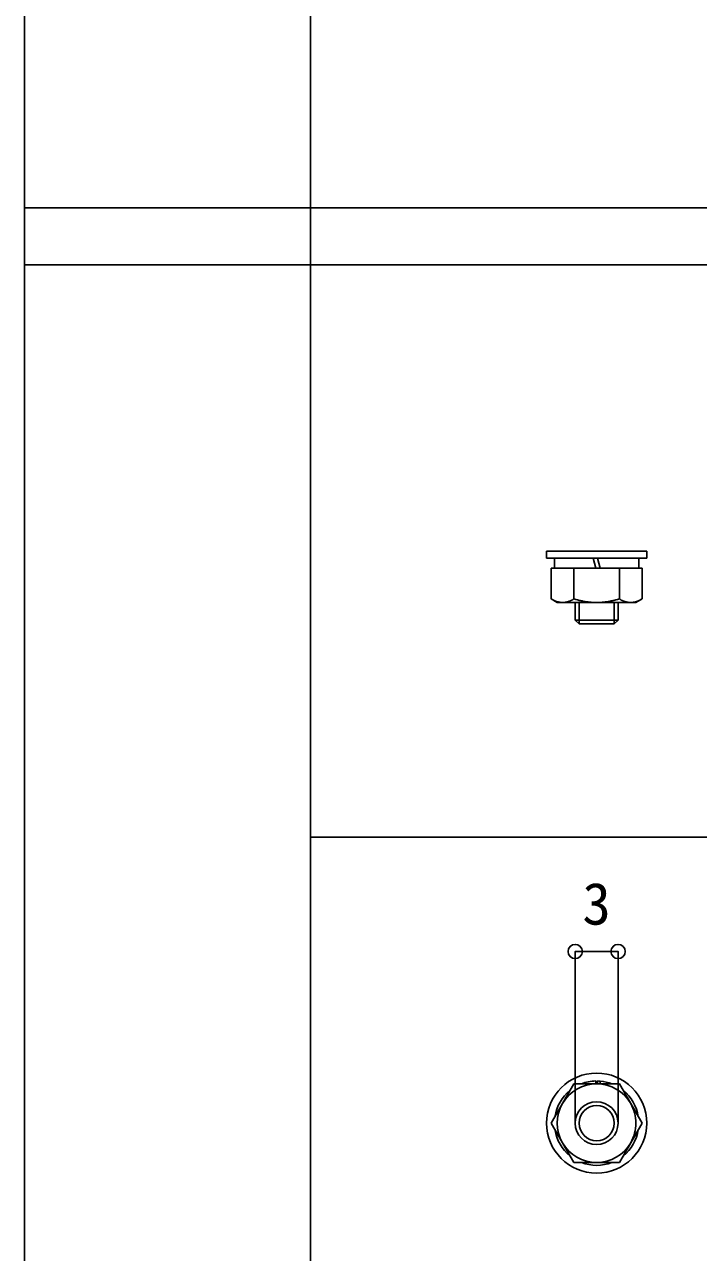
# Model space of a CAD drawing. Units: millimetres, scale not verified. Extents: x -390 to 390, y -176 to 193.
# Drawn here: x -390 to -342.9, y -81 to 4.8 of the extents above; entities that cross this region are included whole.
import ezdxf
from ezdxf.enums import TextEntityAlignment as Align

# ---------------------------------------------------------------- set-up
doc = ezdxf.new("R2010")
doc.units = ezdxf.units.MM
doc.header["$LTSCALE"] = 2
doc.header["$PDMODE"] = 32
doc.header["$PDSIZE"] = 1
for name, color, linetype in [('0-0_0', 3, 'Continuous'), ('0-F', 7, 'Continuous'), ('F-0', 4, 'Continuous')]:
    doc.layers.add(name, color=color, linetype=linetype)
doc.styles.add('ＭＳ ゴシック', font='')
doc.styles.get('ＭＳ ゴシック').set_extended_font_data('MS Gothic')

msp = doc.modelspace()

# ---------------------------------------------------------------- linework, layer by layer
at = {"layer": '0-0_0'}
for p, q in [((-353.5, -32), (-346.5, -32)), ((-353.5, -32.5), (-353.5, -32)), ((-353.5, -32.5), (-346.5, -32.5)), ((-352.95, -33.2), (-352.95, -32.5)), ((-352.95, -32.5), (-347.05, -32.5)), ((-350.249, -32.5), (-350.061, -33.2)), ((-349.939, -32.5), (-349.751, -33.2)), ((-347.05, -32.5), (-347.05, -33.2)), ((-346.5, -32), (-346.5, -32.5)), ((-349.751, -33.2), (-353.175, -33.2)), ((-347.05, -33.2), (-352.95, -33.2)), ((-351.588, -35.354), (-351.588, -33.2)), ((-346.825, -33.2), (-349.751, -33.2)), ((-348.412, -35.354), (-348.412, -33.2)), ((-346.825, -35.354), (-346.825, -33.2)), ((-352.382, -35.6), (-352.75, -35.6)), ((-350, -35.6), (-352.382, -35.6)), ((-351.5, -36.829), (-351.5, -35.6)), ((-351.229, -37.1), (-351.229, -35.6)), ((-347.25, -35.6), (-350, -35.6)), ((-348.771, -37.1), (-348.771, -35.6)), ((-348.5, -35.6), (-348.5, -36.829)), ((-347.25, -35.6), (-346.825, -35.354)), ((-351.229, -37.1), (-351.5, -36.829)), ((-348.5, -36.829), (-351.5, -36.829)), ((-348.5, -36.829), (-348.771, -37.1)), ((-348.771, -37.1), (-351.229, -37.1)), ((-351.588, -69.25), (-352.382, -70.626)), ((-348.412, -69.25), (-351.588, -69.25)), ((-350.061, -69.251), (-350.061, -69.051)), ((-349.939, -69.25), (-349.939, -69.051)), ((-349.751, -69.25), (-349.751, -69.06)), ((-347.618, -70.626), (-348.412, -69.25)), ((-352.382, -70.626), (-353.175, -72)), ((-346.825, -72), (-347.618, -70.626)), ((-353.175, -72), (-352.382, -73.374)), ((-347.618, -73.374), (-346.825, -72)), ((-352.382, -73.374), (-351.588, -74.75)), ((-348.412, -74.75), (-347.618, -73.374)), ((-351.588, -74.75), (-348.412, -74.75))]:
    msp.add_line(p, q, dxfattribs=at)
for points in [[(-352.75, -35.6), (-353.175, -35.354), (-353.175, -33.2)], [(-353.03, -35.432), (-353.048, -35.423), (-353.066, -35.414), (-353.103, -35.395), (-353.139, -35.375), (-353.175, -35.354)], [(-352.37, -35.6), (-352.395, -35.6), (-352.42, -35.599), (-352.433, -35.599), (-352.445, -35.598), (-352.458, -35.597), (-352.47, -35.597), (-352.483, -35.596), (-352.496, -35.594), (-352.508, -35.593), (-352.521, -35.592), (-352.534, -35.59), (-352.546, -35.589), (-352.559, -35.587), (-352.572, -35.585), (-352.585, -35.583), (-352.603, -35.579), (-352.622, -35.576), (-352.641, -35.572), (-352.66, -35.568), (-352.678, -35.563), (-352.697, -35.559), (-352.716, -35.554), (-352.734, -35.548), (-352.753, -35.543), (-352.772, -35.537), (-352.79, -35.531), (-352.809, -35.525), (-352.827, -35.518), (-352.846, -35.512), (-352.864, -35.505), (-352.883, -35.498), (-352.901, -35.49), (-352.92, -35.483), (-352.938, -35.475), (-352.957, -35.467), (-352.975, -35.458), (-352.993, -35.45), (-353.012, -35.441), (-353.03, -35.432)], [(-352.313, -35.598), (-352.324, -35.599), (-352.336, -35.599), (-352.348, -35.599), (-352.359, -35.6), (-352.37, -35.6)], [(-351.588, -35.354), (-351.614, -35.369), (-351.64, -35.384), (-351.666, -35.398), (-351.693, -35.412), (-351.719, -35.425), (-351.746, -35.438), (-351.772, -35.451), (-351.799, -35.463), (-351.825, -35.475), (-351.852, -35.486), (-351.879, -35.497), (-351.906, -35.507), (-351.933, -35.517), (-351.946, -35.522), (-351.959, -35.527), (-351.973, -35.531), (-351.986, -35.536), (-352, -35.54), (-352.013, -35.544), (-352.036, -35.551), (-352.059, -35.557), (-352.082, -35.563), (-352.106, -35.568), (-352.117, -35.571), (-352.129, -35.573), (-352.152, -35.578), (-352.163, -35.58), (-352.175, -35.582), (-352.186, -35.584), (-352.198, -35.586), (-352.209, -35.587), (-352.221, -35.589), (-352.232, -35.591), (-352.244, -35.592), (-352.255, -35.593), (-352.267, -35.594), (-352.29, -35.596), (-352.301, -35.597), (-352.313, -35.598)], [(-350, -35.6), (-350.069, -35.599), (-350.138, -35.598), (-350.207, -35.595), (-350.275, -35.592), (-350.343, -35.588), (-350.411, -35.582), (-350.479, -35.576), (-350.547, -35.569), (-350.615, -35.561), (-350.683, -35.552), (-350.751, -35.542), (-350.819, -35.531), (-350.886, -35.52), (-350.954, -35.507), (-351.021, -35.494), (-351.089, -35.48), (-351.151, -35.466), (-351.214, -35.452), (-351.277, -35.437), (-351.339, -35.422), (-351.464, -35.389), (-351.588, -35.354)], [(-348.412, -35.354), (-348.536, -35.389), (-348.661, -35.422), (-348.723, -35.437), (-348.786, -35.452), (-348.849, -35.466), (-348.911, -35.48), (-348.979, -35.494), (-349.046, -35.507), (-349.114, -35.52), (-349.181, -35.531), (-349.249, -35.542), (-349.317, -35.552), (-349.385, -35.561), (-349.452, -35.569), (-349.52, -35.576), (-349.589, -35.582), (-349.657, -35.588), (-349.725, -35.592), (-349.793, -35.595), (-349.862, -35.598), (-349.931, -35.599), (-350, -35.6)], [(-348.254, -35.438), (-348.281, -35.425), (-348.307, -35.412), (-348.334, -35.398), (-348.36, -35.384), (-348.386, -35.369), (-348.412, -35.354)], [(-347.618, -35.6), (-347.629, -35.6), (-347.641, -35.6), (-347.652, -35.599), (-347.664, -35.599), (-347.675, -35.599), (-347.687, -35.598), (-347.699, -35.597), (-347.71, -35.596), (-347.733, -35.594), (-347.744, -35.593), (-347.756, -35.592), (-347.768, -35.591), (-347.779, -35.589), (-347.791, -35.587), (-347.802, -35.586), (-347.814, -35.584), (-347.825, -35.582), (-347.848, -35.578), (-347.86, -35.576), (-347.871, -35.573), (-347.883, -35.571), (-347.894, -35.568), (-347.917, -35.563), (-347.941, -35.557), (-347.964, -35.551), (-347.987, -35.544), (-348, -35.54), (-348.014, -35.536), (-348.027, -35.531), (-348.041, -35.527), (-348.054, -35.522), (-348.067, -35.517), (-348.094, -35.507), (-348.121, -35.497), (-348.148, -35.486), (-348.175, -35.475), (-348.201, -35.463), (-348.228, -35.451), (-348.254, -35.438)], [(-347.542, -35.597), (-347.555, -35.598), (-347.567, -35.599), (-347.593, -35.6), (-347.605, -35.6), (-347.618, -35.6)], [(-346.825, -35.354), (-346.863, -35.376), (-346.903, -35.398), (-346.922, -35.408), (-346.942, -35.418), (-346.962, -35.428), (-346.981, -35.438), (-347.001, -35.447), (-347.021, -35.456), (-347.04, -35.465), (-347.06, -35.474), (-347.08, -35.483), (-347.1, -35.491), (-347.12, -35.499), (-347.14, -35.507), (-347.157, -35.513), (-347.174, -35.519), (-347.191, -35.525), (-347.208, -35.531), (-347.225, -35.536), (-347.243, -35.542), (-347.26, -35.547), (-347.277, -35.552), (-347.294, -35.556), (-347.311, -35.561), (-347.329, -35.565), (-347.346, -35.569), (-347.363, -35.573), (-347.381, -35.577), (-347.398, -35.58), (-347.415, -35.583), (-347.428, -35.585), (-347.441, -35.587), (-347.454, -35.589), (-347.466, -35.59), (-347.479, -35.592), (-347.492, -35.593), (-347.517, -35.596), (-347.529, -35.597), (-347.542, -35.597)]]:
    msp.add_lwpolyline(points, dxfattribs=at)
for radius in [3.5, 1.5, 1.23]:
    msp.add_circle((-350, -72), radius, dxfattribs=at)
for centre, radius, start, end in [((-349.999, -72.001), 2.751, 90.014, 150.009), ((-350, -72), 2.95, 91.195, 111.217), ((-350.001, -72.001), 2.751, 29.986, 89.985), ((-350, -71.999), 2.949, 85.156, 88.806), ((-350, -72), 2.95, 68.773, 85.157), ((-350, -72), 2.95, 128.774, 171.219), ((-350, -72), 2.95, 8.789, 51.219), ((-350, -72), 2.75, 150.02, 209.979), ((-349.998, -72), 2.748, 359.99, 29.983), ((-349.998, -72), 2.748, 330.017, 0.01), ((-350, -72), 2.95, 188.781, 231.219), ((-350, -72), 2.95, 308.782, 351.222), ((-349.999, -71.999), 2.751, 209.991, 269.986), ((-350.001, -71.999), 2.751, 270.015, 330.014), ((-350, -72), 2.95, 248.783, 291.224)]:
    msp.add_arc(centre, radius, start, end, dxfattribs=at)
at = {"layer": '0-F'}
for p, q in [((-351.5, -60), (-348.5, -60)), ((-351.5, -60), (-351.5, -72)), ((-348.5, -60), (-348.5, -72))]:
    msp.add_line(p, q, dxfattribs=at)
for p in [(-351.5, -60), (-348.5, -60)]:
    msp.add_point(p, dxfattribs=at)
at = {"layer": 'F-0', "color": 6}
for p, q in [((-390, 176), (-390, -176)), ((-370, 176), (-370, -176))]:
    msp.add_line(p, q, dxfattribs=at)
at = {"layer": 'F-0'}
for p, q in [((-390, -8), (390, -8)), ((-390, -12), (390, -12)), ((-370, -52), (390, -52))]:
    msp.add_line(p, q, dxfattribs=at)

# ---------------------------------------------------------------- texts
at = {"layer": '0-F', "style": 'ＭＳ ゴシック'}
msp.add_text('3', height=2.933, dxfattribs=at).set_placement((-351, -59), align=Align.BOTTOM_LEFT)

doc.saveas('drawing.dxf')
